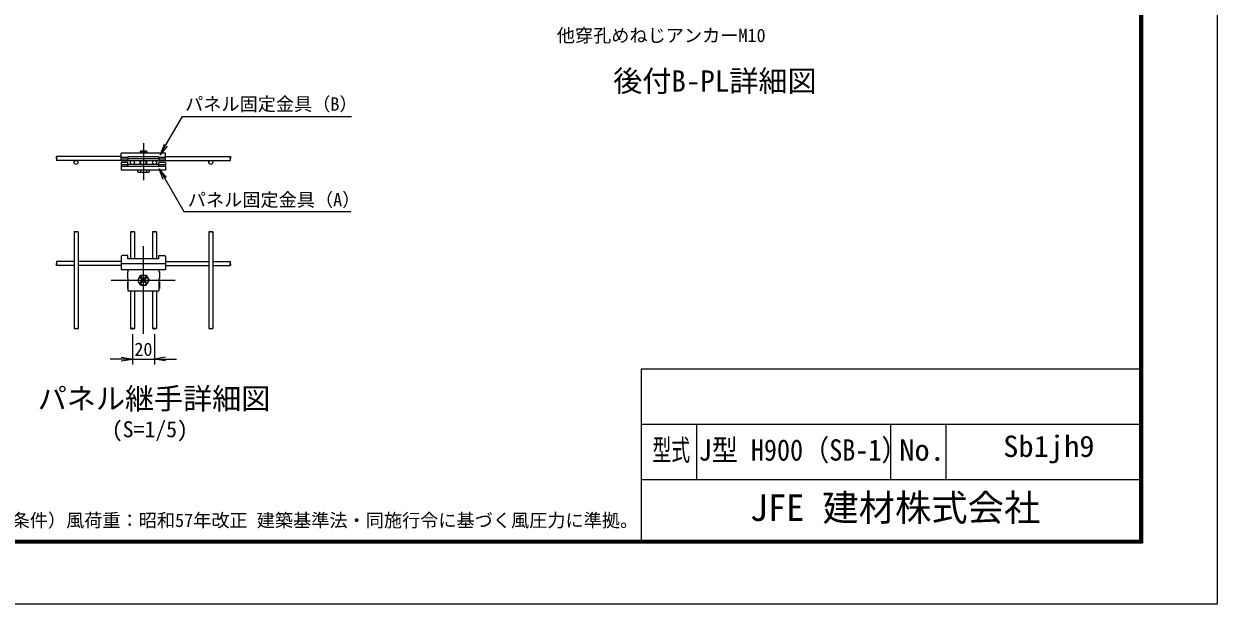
# Model space of a CAD drawing. Units: millimetres, scale not verified, with parts at other scales. Extents: x -4200 to 4200, y -2970 to 2970.
# Drawn here: x -109 to 4200, y -2970 to -874 of the extents above; entities that cross this region are included whole.
import ezdxf
from ezdxf.enums import TextEntityAlignment as Align

# ---------------------------------------------------------------- set-up
doc = ezdxf.new("R2010")
doc.units = ezdxf.units.MM
doc.header["$LTSCALE"] = 10
doc.header["$PDMODE"] = 32
doc.header["$PDSIZE"] = 5
doc.linetypes.add('USER1', pattern=[50.8, 31.75, -6.35, 6.35, -6.35])
for name, color, linetype, lineweight in [('0-0_D-STR-DIM', 7, 'Continuous', 13), ('0-1_D-STR3', 3, 'Continuous', 13), ('0-2_D-BMK', 2, 'USER1', 13), ('0-5_D-STR2', 7, 'Continuous', 13), ('0-6_0', 7, 'Continuous', 25), ('0-8_D-STR-TXT', 7, 'Continuous', 25), ('0-F_D-TTL', 7, 'Continuous', 25)]:
    doc.layers.add(name, color=color, linetype=linetype, lineweight=lineweight)
doc.layers.add('0-7_Defpoints', color=7, linetype='Continuous')
doc.layers.add('0-9_D-TTL-TXT', color=7, linetype='Continuous')
doc.styles.add('ＭＳ ゴシック', font='')
doc.styles.get('ＭＳ ゴシック').set_extended_font_data('MS Gothic')

# ---------------------------------------------------------------- blocks, each defined once
blk = doc.blocks.new('_Open')
at = {"layer": '0-6_0'}
blk.add_line((-10, 1.667), (0, 0), dxfattribs=at)
blk.add_lwpolyline([(-10, -1.667), (0, 0), (-10, 0)], dxfattribs=at)
blk = doc.blocks.new('MLeader4')
at = {"layer": '0-8_D-STR-TXT'}
blk.add_line((393.88, -1435.5), (379.65, -1397.53), dxfattribs=at)
for points in [[(405.43, -1428.83), (379.65, -1397.53), (399.65, -1432.17)], [(399.65, -1432.17), (468.77, -1551.88), (1064.73, -1551.88), (1071.93, -1551.88)]]:
    blk.add_lwpolyline(points, dxfattribs=at)
blk = doc.blocks.new('MLeader5')
at = {"layer": '0-8_D-STR-TXT'}
blk.add_line((408.46, -1316.18), (382.68, -1347.49), dxfattribs=at)
for points in [[(402.68, -1312.85), (463.03, -1208.33), (1066.25, -1208.33), (1073.45, -1208.33)], [(396.91, -1309.52), (382.68, -1347.49), (402.68, -1312.85)]]:
    blk.add_lwpolyline(points, dxfattribs=at)

msp = doc.modelspace()

# ---------------------------------------------------------------- linework, layer by layer
at = {"layer": '0-0_D-STR-DIM'}
for p, q in [((282.47, -1994.52), (282.47, -2104.77)), ((362.46, -1994.52), (362.46, -2104.77)), ((242.47, -2084.77), (202.47, -2084.77)), ((282.47, -2084.77), (362.46, -2084.77)), ((402.46, -2084.77), (442.46, -2084.77))]:
    msp.add_line(p, q, dxfattribs=at)
at = {"layer": '0-1_D-STR3'}
for p, q in [((310.47, -1334.91), (310.47, -1341.31)), ((312.9, -1332.49), (312.9, -1341.31)), ((312.9, -1332.49), (332.29, -1332.49)), ((332.29, -1332.49), (332.29, -1341.31)), ((332.29, -1332.49), (334.72, -1334.91)), ((334.72, -1334.91), (334.72, -1341.31)), ((402.59, -1341.13), (242.59, -1341.13)), ((242.59, -1369.13), (242.59, -1341.13)), ((242.59, -1355.13), (266.59, -1355.13)), ((242.59, -1361.13), (266.59, -1361.13)), ((266.59, -1369.13), (242.59, -1369.13)), ((266.59, -1374.34), (242.59, -1374.34)), ((242.59, -1374.34), (242.59, -1402.34)), ((378.59, -1354.22), (266.59, -1354.22)), ((266.59, -1354.22), (266.59, -1369.13)), ((378.59, -1361.13), (266.59, -1361.13)), ((266.59, -1389.25), (266.59, -1374.34)), ((310.47, -1382.34), (310.47, -1367.13)), ((312.9, -1382.34), (312.9, -1367.13)), ((332.29, -1382.34), (332.29, -1367.13)), ((334.72, -1382.34), (334.72, -1367.13)), ((378.59, -1354.22), (378.59, -1369.13)), ((378.59, -1355.13), (402.59, -1355.13)), ((378.59, -1361.13), (402.59, -1361.13)), ((402.59, -1369.13), (378.59, -1369.13)), ((402.59, -1374.34), (378.59, -1374.34)), ((378.59, -1389.25), (378.59, -1374.34)), ((402.59, -1369.13), (402.59, -1341.13)), ((402.59, -1374.34), (402.59, -1402.34)), ((242.59, -1382.34), (266.59, -1382.34)), ((242.59, -1388.34), (266.59, -1388.34)), ((402.59, -1402.34), (242.59, -1402.34)), ((378.59, -1382.34), (266.59, -1382.34)), ((378.59, -1389.25), (266.59, -1389.25)), ((300.57, -1402.51), (300.57, -1402.34)), ((300.57, -1402.51), (300.57, -1407.96)), ((306.07, -1409.43), (339.11, -1409.43)), ((311.58, -1402.51), (311.58, -1402.34)), ((311.58, -1402.51), (311.58, -1407.96)), ((333.61, -1402.51), (333.61, -1402.34)), ((333.61, -1402.51), (333.61, -1407.96)), ((344.62, -1402.51), (344.62, -1402.34)), ((344.62, -1407.96), (344.62, -1402.51)), ((378.59, -1382.34), (402.59, -1382.34)), ((378.59, -1388.34), (402.59, -1388.34)), ((242.47, -1714.63), (242.47, -1761.76)), ((266.47, -1710.63), (246.47, -1710.63)), ((266.47, -1722.79), (266.47, -1710.63)), ((378.47, -1722.79), (266.47, -1722.79)), ((378.47, -1710.63), (398.47, -1710.63)), ((378.47, -1722.79), (378.47, -1710.63)), ((402.47, -1714.63), (402.47, -1761.76)), ((242.47, -1739.76), (402.47, -1739.76)), ((402.47, -1761.76), (242.47, -1761.76)), ((266.47, -1761.76), (266.47, -1769.76)), ((378.47, -1761.76), (378.47, -1769.76)), ((264.47, -1769.76), (266.47, -1769.76)), ((264.47, -1769.76), (264.47, -1793.76)), ((264.47, -1793.76), (266.47, -1793.76)), ((264.47, -1805.76), (266.47, -1805.76)), ((264.47, -1805.76), (264.47, -1829.76)), ((266.47, -1793.76), (266.47, -1837.76)), ((312.27, -1782.11), (302.08, -1799.76)), ((312.27, -1817.42), (302.08, -1799.76)), ((311.15, -1791.28), (316.81, -1796.94)), ((311.15, -1808.25), (316.81, -1802.59)), ((312.27, -1782.11), (332.66, -1782.11)), ((313.98, -1788.45), (319.64, -1794.11)), ((313.98, -1811.08), (319.64, -1805.42)), ((330.95, -1788.45), (325.29, -1794.11)), ((330.95, -1811.08), (325.29, -1805.42)), ((333.78, -1791.28), (328.12, -1796.94)), ((333.78, -1808.25), (328.12, -1802.59)), ((332.66, -1782.11), (342.85, -1799.76)), ((378.47, -1769.76), (380.47, -1769.76)), ((378.47, -1793.76), (380.47, -1793.76)), ((378.47, -1793.76), (378.47, -1837.76)), ((378.47, -1805.76), (380.47, -1805.76)), ((380.47, -1769.76), (380.47, -1793.76)), ((380.47, -1805.76), (380.47, -1829.76)), ((264.47, -1829.76), (266.47, -1829.76)), ((266.47, -1837.76), (378.47, -1837.76)), ((378.47, -1829.76), (380.47, -1829.76))]:
    msp.add_line(p, q, dxfattribs=at)
for points in [[(312.9, -1332.49), (310.47, -1334.91), (334.72, -1334.91)], [(312.27, -1817.42), (332.66, -1817.42), (342.85, -1799.76)]]:
    msp.add_lwpolyline(points, dxfattribs=at)
msp.add_circle((322.47, -1799.76), 17.66, dxfattribs=at)
for centre, radius, start, end in [((306.07, -1398.42), 11.01, 240, 300), ((322.59, -1367.59), 41.84, 254.73852, 285.26148), ((339.11, -1398.42), 11.01, 240, 300), ((246.47, -1714.63), 4, 90, 180), ((398.47, -1714.63), 4, 0, 90), ((312.57, -1789.86), 2, 45, 225), ((312.57, -1809.66), 2, 135.00001, 314.99999), ((313.98, -1799.76), 4, 314.99999, 45), ((322.47, -1791.28), 4, 225.00001, 314.99999), ((322.47, -1808.25), 4, 45, 135), ((330.95, -1799.76), 4, 135, 225.00001), ((332.37, -1789.86), 2, 315.00048, 135.00047), ((332.37, -1809.66), 2, 225.00002, 45)]:
    msp.add_arc(centre, radius, start, end, dxfattribs=at)
at = {"layer": '0-2_D-BMK'}
for p, q in [((322.59, -1305.29), (322.59, -1438.35)), ((322.47, -1993.78), (322.47, -1634.2)), ((206.13, -1799.76), (436.53, -1799.76))]:
    msp.add_line(p, q, dxfattribs=at)
at = {"layer": '0-5_D-STR2'}
for p, q in [((242.59, -1352.73), (8.62, -1352.73)), ((242.59, -1367.13), (8.62, -1367.13)), ((266.59, -1367.13), (378.59, -1367.13)), ((402.59, -1352.73), (636.57, -1352.73)), ((402.59, -1367.13), (636.57, -1367.13)), ((72.19, -1625.01), (72.19, -1974.52)), ((86.59, -1625.01), (86.59, -1974.52)), ((275.27, -1625.01), (275.27, -1722.79)), ((289.67, -1625.01), (289.67, -1722.79)), ((355.27, -1625.01), (355.27, -1722.79)), ((369.67, -1625.01), (369.67, -1722.79)), ((558.34, -1625.01), (558.34, -1974.52)), ((572.74, -1625.01), (572.74, -1974.52)), ((72.19, -1732.56), (8.62, -1732.56)), ((72.19, -1746.96), (8.62, -1746.96)), ((242.47, -1732.56), (86.59, -1732.56)), ((242.47, -1746.96), (86.59, -1746.96)), ((402.46, -1732.56), (558.35, -1732.56)), ((402.46, -1746.96), (558.35, -1746.96)), ((572.75, -1732.56), (636.31, -1732.56)), ((572.75, -1746.96), (636.31, -1746.96)), ((275.27, -1837.76), (275.27, -1974.52)), ((289.67, -1837.76), (289.67, -1974.52)), ((355.27, -1837.76), (355.27, -1974.52)), ((369.67, -1837.76), (369.67, -1974.52))]:
    msp.add_line(p, q, dxfattribs=at)
for centre in [(79.39, -1374.34), (282.47, -1374.34), (362.47, -1374.33), (565.8, -1374.34)]:
    msp.add_circle(centre, 7.2, dxfattribs=at)
for centre, major_axis, start_param, end_param in [((8.62, -1363.57), (0, 3.6), 0.0000003, 3.1416916), ((636.57, -1363.57), (0, 3.6), 3.1414937, 6.283185), ((82.99, -1625.01), (-3.6, 0), 3.1414937, 6.283185), ((286.07, -1625.01), (-3.6, 0), 3.1414937, 6.283185), ((358.86, -1625.01), (3.6, 0), 0.0000003, 3.1416916), ((561.94, -1625.01), (3.6, 0), 0.0000003, 3.1416916), ((8.62, -1736.16), (0, -3.6), 3.1414937, 6.283185), ((636.31, -1736.16), (0, -3.6), 0.0000003, 3.1416916), ((82.99, -1974.52), (-3.6, 0), 0.0000003, 3.1416916), ((286.07, -1974.52), (-3.6, 0), 0.0000003, 3.1416916), ((358.86, -1974.52), (3.6, 0), 3.1414937, 6.283185), ((561.94, -1974.52), (3.6, 0), 3.1414937, 6.283185)]:
    msp.add_ellipse(centre, major_axis=major_axis, ratio=0.114898, start_param=start_param, end_param=end_param, dxfattribs=at)
for centre, major_axis in [((8.62, -1356.36), (0, -3.6)), ((636.57, -1356.36), (0, 3.6)), ((75.79, -1625.01), (-3.6, 0)), ((278.87, -1625.01), (-3.6, 0)), ((366.06, -1625.01), (3.6, 0)), ((569.14, -1625.01), (3.6, 0)), ((8.62, -1743.37), (0, -3.6)), ((636.31, -1743.37), (0, 3.6)), ((75.79, -1974.52), (-3.6, 0)), ((278.87, -1974.52), (-3.6, 0)), ((366.06, -1974.52), (3.6, 0)), ((569.15, -1974.52), (3.6, 0))]:
    msp.add_ellipse(centre, major_axis=major_axis, ratio=0.114898, dxfattribs=at)
at = {"layer": '0-7_Defpoints'}
for p in [(282.47, -1974.52), (362.46, -1974.52), (362.46, -2084.77)]:
    msp.add_point(p, dxfattribs=at)
at = {"layer": '0-F_D-TTL'}
for p, q in [((2120.26, -2120), (2120.26, -2740)), ((2120.26, -2120), (3920.26, -2120)), ((2120.26, -2320), (3920.26, -2320)), ((2320.26, -2320), (2320.26, -2520)), ((3020.26, -2320), (3020.26, -2520)), ((3220.26, -2320), (3220.26, -2520)), ((2120.26, -2520), (3920.26, -2520))]:
    msp.add_line(p, q, dxfattribs=at)
at = {"layer": '0-F_D-TTL', "color": 2}
msp.add_lwpolyline([(-4199.74, 2970), (4200.26, 2970), (4200.26, -2970), (-4199.74, -2970)], close=True, dxfattribs=at)
at = {"layer": '0-F_D-TTL'}
for points in [[(-3929.74, 2750), (3930.26, 2750), (3930.26, -2750), (-3929.74, -2750)], [(-3927.24, 2747.5), (3927.76, 2747.5), (3927.76, -2747.5), (-3927.24, -2747.5)], [(-3924.74, 2745), (3925.26, 2745), (3925.26, -2745), (-3924.74, -2745)], [(-3922.24, 2742.5), (3922.76, 2742.5), (3922.76, -2742.5), (-3922.24, -2742.5)], [(-3919.74, 2740), (3920.26, 2740), (3920.26, -2740), (-3919.74, -2740)]]:
    msp.add_lwpolyline(points, close=True, dxfattribs=at)

# ---------------------------------------------------------------- block references
at = {"layer": '0-0_D-STR-DIM', "xscale": 4, "yscale": 4}
msp.add_blockref('_Open', (282.47, -2084.77), dxfattribs=at)
at = {"layer": '0-0_D-STR-DIM', "xscale": 4, "yscale": 4, "rotation": 180}
msp.add_blockref('_Open', (362.46, -2084.77), dxfattribs=at)
at = {"layer": '0-8_D-STR-TXT'}
for name in ['MLeader5', 'MLeader4']:
    msp.add_blockref(name, (0, 0), dxfattribs=at)

# ---------------------------------------------------------------- texts
at = {"layer": '0-0_D-STR-DIM', "style": 'ＭＳ ゴシック'}
msp.add_text('20', height=48.09, dxfattribs=at).set_placement((289.72, -2087.82), align=Align.BOTTOM_LEFT)
at = {"layer": '0-8_D-STR-TXT', "style": 'ＭＳ ゴシック'}
for s, p in [('他穿孔めねじアンカーM10', (1815.42, -954.03)), ('パネル固定金具（B）', (472.96, -1201.91)), ('パネル固定金具（A）', (482.79, -1547.72))]:
    msp.add_text(s, height=48.09, dxfattribs=at).set_placement(p, align=Align.BOTTOM_LEFT)
at = {"layer": '0-9_D-TTL-TXT', "style": 'ＭＳ ゴシック'}
for s, height, p in [('後付B-PL詳細図', 76.98, (2019.18, -1141.66)), ('パネル継手詳細図', 76.98, (-59.23, -2289.03)), ('(S=1/5)', 57.7, (208.32, -2384.47)), ('JFE 建材株式会社', 96.19, (2512.64, -2698.5)), ('（設計条件）風荷重：昭和57年改正 建築基準法・同施行令に基づく風圧力に準拠。', 48.09, (-350.35, -2705.76))]:
    msp.add_text(s, height=height, dxfattribs=at).set_placement(p, align=Align.BOTTOM_LEFT)
for s, width, p in [('型式', 0.65, (2160.52, -2474.8)), ('J型 H900（SB-1）', 0.9, (2327.59, -2474.8)), ('Sb1jh9', 1.05, (3427.59, -2461.47)), ('No.', 1.05, (3052.26, -2474.8))]:
    msp.add_text(s, height=76.98, dxfattribs=dict(at, width=width)).set_placement(p, align=Align.BOTTOM_LEFT)

doc.saveas('drawing.dxf')
